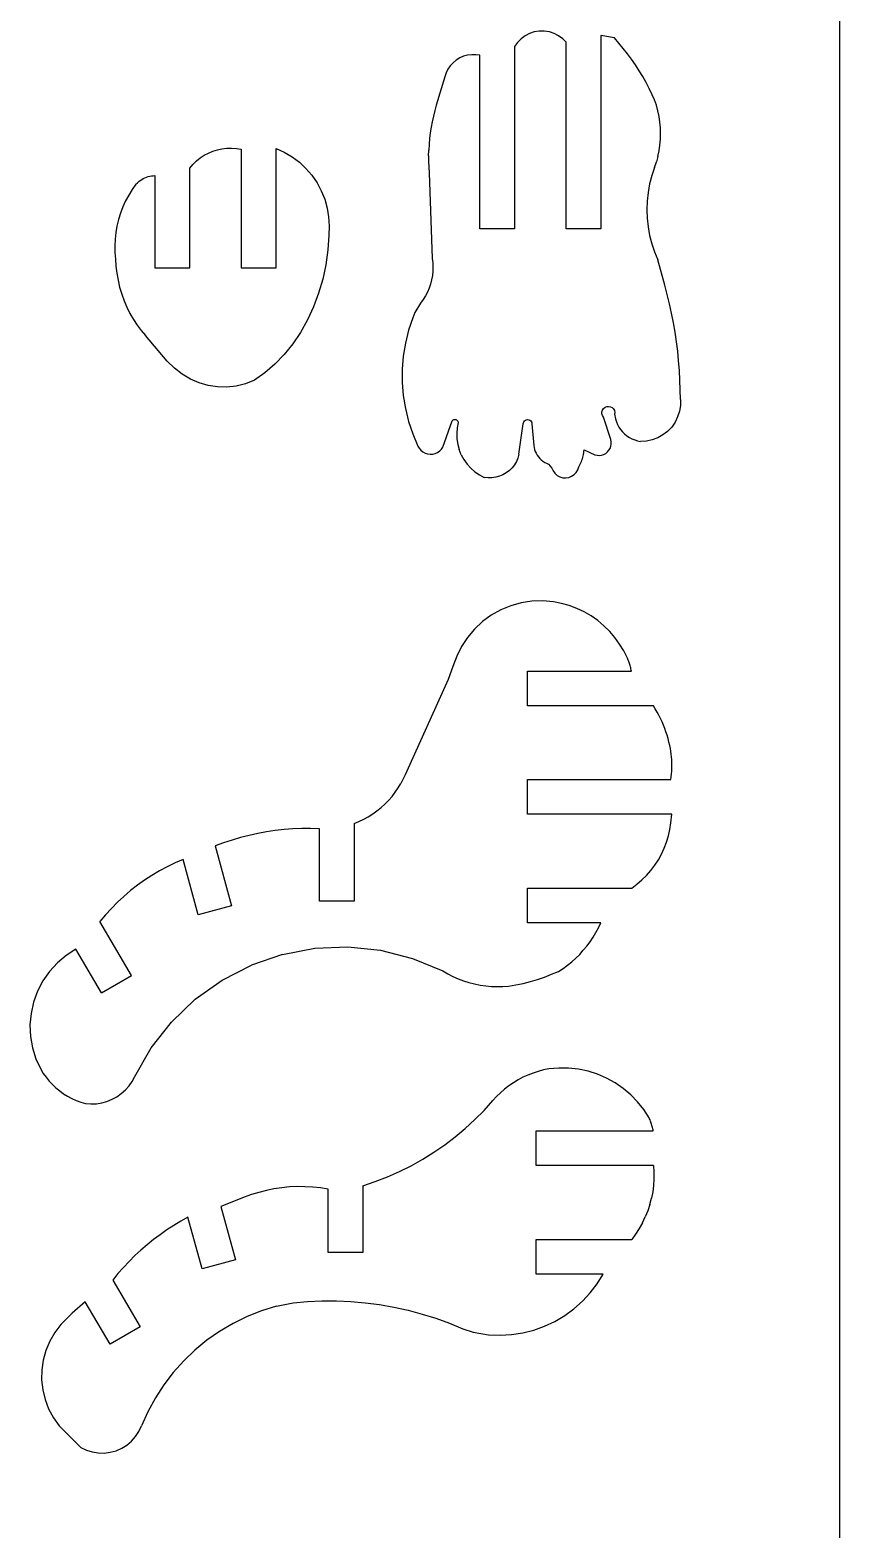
# Model space of a CAD drawing. Extents: x -402 to 402, y -558 to 558.
# Drawn here: x 262.3 to 402.4, y -267.4 to -8 of the extents above; entities that cross this region are included whole.
import ezdxf

# ---------------------------------------------------------------- set-up
doc = ezdxf.new("R2010")
doc.units = 0
doc.header["$MEASUREMENT"] = 0
doc.layers.get('0').update_dxf_attribs({"linetype": 'CONTINUOUS'})

msp = doc.modelspace()

# ---------------------------------------------------------------- linework, layer by layer
for p, q in [((402.37, -521.62), (402.37, 523.13)), ((346.62, -10.17), (346.12, -10.88)), ((347.23, -9.54), (346.62, -10.17)), ((347.93, -9.02), (347.23, -9.54)), ((348.7, -8.61), (347.93, -9.02)), ((349.53, -8.33), (348.7, -8.61)), ((350.39, -8.19), (349.53, -8.33)), ((351.26, -8.18), (350.39, -8.19)), ((352.13, -8.32), (351.26, -8.18)), ((352.96, -8.59), (352.13, -8.32)), ((353.73, -8.99), (352.96, -8.59)), ((354.44, -9.5), (353.73, -8.99)), ((355.05, -10.12), (354.44, -9.5)), ((355.05, -42.37), (355.05, -10.12)), ((363.37, -9.37), (361.05, -8.97)), ((361.05, -8.97), (361.05, -42.37)), ((364.16, -10.27), (363.37, -9.37)), ((364.91, -11.18), (364.16, -10.27)), ((336.64, -12.84), (336.03, -13.21)), ((337.3, -12.55), (336.64, -12.84)), ((337.99, -12.36), (337.3, -12.55)), ((338.7, -12.27), (337.99, -12.36)), ((339.42, -12.27), (338.7, -12.27)), ((340.12, -12.37), (339.42, -12.27)), ((340.12, -42.37), (340.12, -12.37)), ((346.12, -10.88), (346.12, -42.37)), ((365.64, -12.12), (364.91, -11.18)), ((366.34, -13.07), (365.64, -12.12)), ((334.27, -15.42), (334.03, -16.1)), ((334.59, -14.78), (334.27, -15.42)), ((335, -14.19), (334.59, -14.78)), ((335.48, -13.66), (335, -14.19)), ((336.03, -13.21), (335.48, -13.66)), ((367.01, -14.05), (366.34, -13.07)), ((367.65, -15.04), (367.01, -14.05)), ((368.27, -16.06), (367.65, -15.04)), ((334.03, -16.1), (332.58, -20.99)), ((368.85, -17.09), (368.27, -16.06)), ((369.4, -18.14), (368.85, -17.09)), ((369.93, -19.2), (369.4, -18.14)), ((370.31, -20.05), (369.93, -19.2)), ((370.63, -20.99), (370.31, -20.05)), ((332.08, -22.89), (331.87, -23.86)), ((332.31, -21.94), (332.08, -22.89)), ((332.58, -20.99), (332.31, -21.94)), ((370.89, -21.95), (370.63, -20.99)), ((371.09, -22.93), (370.89, -21.95)), ((371.24, -23.91), (371.09, -22.93)), ((331.54, -25.8), (331.42, -26.78)), ((331.69, -24.83), (331.54, -25.8)), ((331.87, -23.86), (331.69, -24.83)), ((371.33, -24.9), (371.24, -23.91)), ((371.36, -25.9), (371.33, -24.9)), ((371.33, -26.9), (371.36, -25.9)), ((295.53, -28.55), (296.35, -28.45)), ((296.35, -28.45), (297.19, -28.43)), ((297.19, -28.43), (298.03, -28.48)), ((298.03, -28.48), (298.87, -28.61)), ((304.87, -28.47), (306.3, -29.12)), ((304.87, -49.12), (304.87, -28.47)), ((331.33, -27.76), (331.27, -28.75)), ((331.42, -26.78), (331.33, -27.76)), ((371.09, -28.87), (371.24, -27.89)), ((371.24, -27.89), (371.33, -26.9)), ((290.51, -31.23), (291.12, -30.65)), ((291.12, -30.65), (291.78, -30.13)), ((291.78, -30.13), (292.47, -29.67)), ((292.47, -29.67), (293.19, -29.28)), ((293.19, -29.28), (293.95, -28.97)), ((293.95, -28.97), (294.73, -28.72)), ((294.73, -28.72), (295.53, -28.55)), ((298.87, -28.61), (298.87, -49.12)), ((306.3, -29.12), (307.65, -29.92)), ((307.65, -29.92), (308.91, -30.86)), ((308.91, -30.86), (310.05, -31.94)), ((331.24, -29.73), (331.27, -28.75)), ((331.24, -29.73), (331.24, -30.72)), ((331.24, -30.72), (331.28, -31.71)), ((370.31, -31.76), (370.63, -30.81)), ((370.89, -29.85), (370.63, -30.81)), ((370.89, -29.85), (371.09, -28.87)), ((281.66, -33.85), (281.93, -33.69)), ((281.93, -33.69), (282.2, -33.56)), ((282.2, -33.56), (282.49, -33.44)), ((282.49, -33.44), (282.77, -33.35)), ((282.77, -33.35), (283.06, -33.28)), ((283.06, -33.28), (283.36, -33.22)), ((283.36, -33.22), (283.65, -33.19)), ((283.65, -33.19), (283.95, -33.18)), ((283.95, -33.18), (283.95, -49.12)), ((289.95, -31.87), (290.51, -31.23)), ((289.95, -49.12), (289.95, -31.87)), ((310.05, -31.94), (311.08, -33.13)), ((311.08, -33.13), (311.96, -34.43)), ((331.28, -31.71), (331.34, -32.69)), ((331.34, -32.69), (331.87, -47.5)), ((369.84, -33.17), (369.47, -34.62)), ((370.31, -31.76), (369.84, -33.17)), ((280, -35.58), (279.4, -36.55)), ((280.66, -34.65), (280, -35.58)), ((280.66, -34.65), (280.9, -34.42)), ((280.9, -34.42), (281.14, -34.21)), ((281.14, -34.21), (281.4, -34.02)), ((281.4, -34.02), (281.66, -33.85)), ((311.96, -34.43), (312.7, -35.81)), ((312.7, -35.81), (313.29, -37.27)), ((369.21, -36.09), (369.05, -37.57)), ((369.47, -34.62), (369.21, -36.09)), ((278.38, -38.6), (277.98, -39.68)), ((278.86, -37.56), (278.38, -38.6)), ((279.4, -36.55), (278.86, -37.56)), ((313.29, -37.27), (313.72, -38.78)), ((313.72, -38.78), (313.97, -40.33)), ((369.05, -37.57), (369, -39.07)), ((277.64, -40.78), (277.37, -41.9)), ((277.98, -39.68), (277.64, -40.78)), ((313.97, -40.33), (314.06, -41.9)), ((369, -39.07), (369.05, -40.56)), ((369.05, -40.56), (369.21, -42.04)), ((277.18, -43.03), (277.06, -44.18)), ((277.37, -41.9), (277.18, -43.03)), ((313.98, -43.46), (313.82, -46.03)), ((314.06, -41.9), (313.98, -43.46)), ((346.12, -42.37), (340.12, -42.37)), ((361.05, -42.37), (355.05, -42.37)), ((369.21, -42.04), (369.47, -43.51)), ((369.47, -43.51), (369.84, -44.96)), ((277.06, -44.18), (277.01, -45.33)), ((277.01, -45.33), (277.03, -46.48)), ((277.03, -46.48), (277.12, -47.62)), ((313.82, -46.03), (313.47, -48.58)), ((369.84, -44.96), (370.31, -46.37)), ((370.31, -46.37), (370.87, -47.76)), ((277.12, -47.62), (277.2, -48.85)), ((277.2, -48.85), (277.34, -50.07)), ((283.95, -49.12), (289.95, -49.12)), ((298.87, -49.12), (304.87, -49.12)), ((313.47, -48.58), (312.94, -51.08)), ((331.87, -47.5), (331.97, -48.24)), ((331.97, -48.24), (332, -48.99)), ((332, -48.99), (331.98, -49.73)), ((372.09, -52.1), (370.87, -47.76)), ((277.34, -50.07), (277.56, -51.28)), ((277.56, -51.28), (277.84, -52.48)), ((312.94, -51.08), (312.23, -53.53)), ((331.77, -51.21), (331.59, -51.93)), ((331.9, -50.48), (331.77, -51.21)), ((331.98, -49.73), (331.9, -50.48)), ((277.84, -52.48), (278.19, -53.66)), ((278.19, -53.66), (278.61, -54.82)), ((312.23, -53.53), (311.35, -55.89)), ((330.71, -53.99), (330.32, -54.63)), ((331.05, -53.33), (330.71, -53.99)), ((331.35, -52.64), (331.05, -53.33)), ((331.59, -51.93), (331.35, -52.64)), ((372.52, -53.72), (372.09, -52.1)), ((372.91, -55.34), (372.52, -53.72)), ((278.61, -54.82), (279.08, -55.94)), ((279.08, -55.94), (279.62, -57.02)), ((279.62, -57.02), (280.22, -58.06)), ((311.35, -55.89), (310.31, -58.14)), ((328.9, -56.85), (328.51, -57.76)), ((329.88, -55.23), (328.9, -56.85)), ((330.32, -54.63), (329.88, -55.23)), ((373.27, -56.97), (372.91, -55.34)), ((373.59, -58.61), (373.27, -56.97)), ((280.22, -58.06), (280.87, -59.05)), ((280.87, -59.05), (281.58, -59.98)), ((310.31, -58.14), (309.1, -60.28)), ((328.51, -57.76), (327.78, -59.92)), ((373.87, -60.25), (373.59, -58.61)), ((281.58, -59.98), (282.32, -60.85)), ((286.07, -65.29), (282.32, -60.85)), ((309.1, -60.28), (307.76, -62.28)), ((327.24, -62.14), (326.87, -64.39)), ((327.78, -59.92), (327.24, -62.14)), ((374.11, -61.9), (373.87, -60.25)), ((374.32, -63.56), (374.11, -61.9)), ((306.27, -64.12), (304.67, -65.79)), ((307.76, -62.28), (306.27, -64.12)), ((326.87, -64.39), (326.68, -66.66)), ((374.48, -65.22), (374.32, -63.56)), ((287.32, -66.5), (286.07, -65.29)), ((288.66, -67.54), (287.32, -66.5)), ((302.95, -67.28), (301.14, -68.57)), ((304.67, -65.79), (302.95, -67.28)), ((326.68, -66.66), (326.68, -68.94)), ((374.62, -66.88), (374.48, -65.22)), ((374.71, -68.55), (374.62, -66.88)), ((290.09, -68.39), (288.66, -67.54)), ((291.59, -69.04), (290.09, -68.39)), ((293.15, -69.49), (291.59, -69.04)), ((294.74, -69.73), (293.15, -69.49)), ((296.36, -69.75), (294.74, -69.73)), ((297.97, -69.57), (296.36, -69.75)), ((299.57, -69.17), (297.97, -69.57)), ((301.14, -68.57), (299.57, -69.17)), ((326.68, -68.94), (326.87, -71.22)), ((374.76, -70.22), (374.71, -68.55)), ((326.87, -71.22), (327.24, -73.47)), ((374.78, -71.89), (374.76, -70.22)), ((374.78, -71.89), (374.78, -72.91)), ((327.24, -73.47), (327.78, -75.68)), ((361.21, -74.34), (361.22, -74.01)), ((361.3, -74.65), (361.21, -74.34)), ((361.22, -74.01), (361.32, -73.71)), ((361.47, -74.93), (361.3, -74.65)), ((361.32, -73.71), (361.5, -73.44)), ((362.76, -78.83), (361.47, -74.93)), ((361.5, -73.44), (361.76, -73.24)), ((361.76, -73.24), (362.06, -73.11)), ((362.06, -73.11), (362.38, -73.08)), ((362.38, -73.08), (362.7, -73.15)), ((362.7, -73.15), (362.98, -73.3)), ((362.98, -73.3), (363.22, -73.53)), ((363.22, -73.53), (363.37, -73.81)), ((363.37, -73.81), (363.44, -74.13)), ((363.44, -74.13), (363.41, -74.45)), ((363.41, -74.45), (363.55, -75.26)), ((374.31, -74.9), (373.86, -75.82)), ((374.62, -73.92), (374.31, -74.9)), ((374.78, -72.91), (374.62, -73.92)), ((327.78, -75.68), (328.51, -77.85)), ((333.73, -80.11), (335.34, -75.57)), ((335.34, -75.57), (335.42, -75.49)), ((335.42, -75.49), (335.52, -75.42)), ((335.52, -75.42), (335.62, -75.38)), ((335.62, -75.38), (335.73, -75.35)), ((335.73, -75.35), (335.85, -75.35)), ((335.85, -75.35), (335.96, -75.37)), ((335.96, -75.37), (336.07, -75.42)), ((336.07, -75.42), (336.16, -75.48)), ((336.19, -76.81), (336.11, -77.76)), ((336.11, -77.76), (336.14, -78.71)), ((336.16, -75.48), (336.25, -75.56)), ((336.37, -75.87), (336.19, -76.81)), ((336.25, -75.56), (336.31, -75.66)), ((336.31, -75.66), (336.35, -75.76)), ((336.35, -75.76), (336.37, -75.87)), ((346.87, -81.37), (347.62, -76.12)), ((347.62, -76.12), (347.65, -75.93)), ((347.65, -75.93), (347.73, -75.75)), ((347.73, -75.75), (347.84, -75.59)), ((347.84, -75.59), (348, -75.48)), ((348, -75.48), (348.18, -75.4)), ((348.18, -75.4), (348.37, -75.37)), ((348.37, -75.37), (348.57, -75.4)), ((348.57, -75.4), (348.75, -75.48)), ((348.75, -75.48), (348.91, -75.59)), ((348.91, -75.59), (349.02, -75.75)), ((349.02, -75.75), (349.1, -75.93)), ((349.1, -75.93), (349.12, -76.12)), ((349.12, -76.12), (349.43, -79.82)), ((363.55, -75.26), (363.71, -75.75)), ((363.71, -75.75), (363.91, -76.21)), ((363.91, -76.21), (364.16, -76.66)), ((364.16, -76.66), (364.45, -77.08)), ((364.45, -77.08), (364.78, -77.47)), ((364.78, -77.47), (365.14, -77.83)), ((372.57, -77.4), (371.76, -78.02)), ((373.28, -76.66), (372.57, -77.4)), ((373.86, -75.82), (373.28, -76.66)), ((328.51, -77.85), (329.41, -79.94)), ((329.41, -79.94), (329.63, -80.33)), ((329.63, -80.33), (329.92, -80.67)), ((333.48, -80.47), (333.73, -80.11)), ((336.14, -78.71), (336.29, -79.65)), ((336.29, -79.65), (336.54, -80.56)), ((349.43, -79.82), (349.48, -80.18)), ((349.48, -80.18), (349.57, -80.53)), ((362.43, -80.68), (362.63, -80.35)), ((362.63, -80.35), (362.76, -79.98)), ((362.83, -79.21), (362.76, -78.83)), ((362.76, -79.98), (362.83, -79.6)), ((362.83, -79.6), (362.83, -79.21)), ((365.14, -77.83), (365.54, -78.15)), ((365.54, -78.15), (365.96, -78.44)), ((365.96, -78.44), (366.41, -78.68)), ((366.41, -78.68), (366.89, -78.87)), ((366.89, -78.87), (367.37, -79.02)), ((367.37, -79.02), (367.88, -79.13)), ((368.9, -79.08), (367.88, -79.13)), ((369.9, -78.87), (368.9, -79.08)), ((370.86, -78.52), (369.9, -78.87)), ((371.76, -78.02), (370.86, -78.52)), ((329.92, -80.67), (330.26, -80.95)), ((330.26, -80.95), (330.65, -81.16)), ((330.65, -81.16), (331.08, -81.3)), ((331.08, -81.3), (331.52, -81.36)), ((331.52, -81.36), (331.96, -81.33)), ((331.96, -81.33), (332.4, -81.23)), ((332.4, -81.23), (332.8, -81.04)), ((332.8, -81.04), (333.17, -80.79)), ((333.17, -80.79), (333.48, -80.47)), ((336.89, -81.45), (336.54, -80.56)), ((336.89, -81.45), (337.35, -82.28)), ((337.35, -82.28), (337.9, -83.06)), ((346.43, -82.62), (346.09, -83.19)), ((346.69, -82.01), (346.43, -82.62)), ((346.87, -81.37), (346.69, -82.01)), ((349.57, -80.53), (349.69, -80.88)), ((349.69, -80.88), (349.84, -81.2)), ((349.84, -81.2), (350.02, -81.52)), ((350.02, -81.52), (350.23, -81.81)), ((350.23, -81.81), (350.47, -82.09)), ((350.47, -82.09), (350.73, -82.34)), ((350.73, -82.34), (351.02, -82.56)), ((351.02, -82.56), (351.32, -82.76)), ((351.32, -82.76), (351.64, -82.92)), ((351.64, -82.92), (351.98, -83.06)), ((357.47, -83.1), (357.57, -82.86)), ((357.57, -82.86), (357.67, -82.62)), ((357.67, -82.62), (357.76, -82.38)), ((357.76, -82.38), (357.84, -82.14)), ((357.84, -82.14), (357.91, -81.89)), ((357.91, -81.89), (357.97, -81.64)), ((357.97, -81.64), (358.03, -81.39)), ((358.03, -81.39), (358.07, -81.14)), ((358.07, -81.14), (358.1, -80.88)), ((358.1, -80.88), (358.13, -80.62)), ((358.13, -80.62), (360, -81.44)), ((360, -81.44), (360.38, -81.53)), ((360.38, -81.53), (360.77, -81.56)), ((360.77, -81.56), (361.15, -81.51)), ((361.15, -81.51), (361.52, -81.39)), ((361.52, -81.39), (361.87, -81.21)), ((361.87, -81.21), (362.17, -80.97)), ((362.17, -80.97), (362.43, -80.68)), ((337.9, -83.06), (338.54, -83.76)), ((338.54, -83.76), (339.25, -84.39)), ((339.25, -84.39), (340.03, -84.93)), ((340.03, -84.93), (340.87, -85.37)), ((341.53, -85.45), (340.87, -85.37)), ((342.2, -85.44), (341.53, -85.45)), ((342.86, -85.35), (342.2, -85.44)), ((343.5, -85.17), (342.86, -85.35)), ((344.11, -84.92), (343.5, -85.17)), ((344.68, -84.59), (344.11, -84.92)), ((345.21, -84.18), (344.68, -84.59)), ((345.68, -83.72), (345.21, -84.18)), ((346.09, -83.19), (345.68, -83.72)), ((351.98, -83.06), (352.56, -83.75)), ((352.56, -83.75), (352.78, -84.24)), ((352.78, -84.24), (353.09, -84.66)), ((353.09, -84.66), (353.48, -85.01)), ((353.48, -85.01), (353.94, -85.26)), ((353.94, -85.26), (354.45, -85.41)), ((354.45, -85.41), (354.97, -85.44)), ((354.97, -85.44), (355.49, -85.36)), ((355.49, -85.36), (355.98, -85.17)), ((355.98, -85.17), (356.42, -84.88)), ((356.42, -84.88), (356.78, -84.5)), ((356.78, -84.5), (357.06, -84.05)), ((357.06, -84.05), (357.22, -83.55)), ((357.22, -83.55), (357.35, -83.33)), ((357.35, -83.33), (357.47, -83.1)), ((343.72, -108.29), (342.08, -109.21)), ((345.46, -107.57), (343.72, -108.29)), ((347.27, -107.06), (345.46, -107.57)), ((349.12, -106.78), (347.27, -107.06)), ((351, -106.71), (349.12, -106.78)), ((352.87, -106.87), (351, -106.71)), ((354.24, -107.15), (352.87, -106.87)), ((355.58, -107.53), (354.24, -107.15)), ((356.89, -108.02), (355.58, -107.53)), ((358.15, -108.62), (356.89, -108.02)), ((359.35, -109.32), (358.15, -108.62)), ((340.57, -110.31), (339.19, -111.59)), ((342.08, -109.21), (340.57, -110.31)), ((360.49, -110.13), (359.35, -109.32)), ((361.56, -111.02), (360.49, -110.13)), ((362.56, -112), (361.56, -111.02)), ((337.98, -113.03), (336.95, -114.6)), ((339.19, -111.59), (337.98, -113.03)), ((363.47, -113.05), (362.56, -112)), ((364.28, -114.18), (363.47, -113.05)), ((336.11, -116.28), (335.47, -118.05)), ((336.95, -114.6), (336.11, -116.28)), ((365.01, -115.38), (364.28, -114.18)), ((365.63, -116.62), (365.01, -115.38)), ((365.71, -116.8), (365.63, -116.62)), ((335.47, -118.05), (334.65, -120.3)), ((348.37, -124.87), (348.37, -118.87)), ((348.37, -118.87), (366.31, -118.87)), ((365.78, -116.98), (365.71, -116.8)), ((365.86, -117.17), (365.78, -116.98)), ((365.93, -117.35), (365.86, -117.17)), ((365.99, -117.54), (365.93, -117.35)), ((366.05, -117.72), (365.99, -117.54)), ((366.11, -117.91), (366.05, -117.72)), ((366.16, -118.1), (366.11, -117.91)), ((366.2, -118.3), (366.16, -118.1)), ((366.24, -118.49), (366.2, -118.3)), ((366.28, -118.68), (366.24, -118.49)), ((366.31, -118.87), (366.28, -118.68)), ((334.65, -120.3), (327.22, -136.8)), ((370.12, -124.87), (348.37, -124.87)), ((370.45, -125.4), (370.12, -124.87)), ((370.77, -125.94), (370.45, -125.4)), ((371.06, -126.49), (370.77, -125.94)), ((371.34, -127.04), (371.06, -126.49)), ((371.61, -127.61), (371.34, -127.04)), ((371.85, -128.18), (371.61, -127.61)), ((372.08, -128.76), (371.85, -128.18)), ((372.29, -129.35), (372.08, -128.76)), ((372.48, -129.94), (372.29, -129.35)), ((372.65, -130.54), (372.48, -129.94)), ((372.8, -131.14), (372.65, -130.54)), ((372.94, -131.75), (372.8, -131.14)), ((373.05, -132.23), (372.94, -131.75)), ((373.14, -132.71), (373.05, -132.23)), ((373.21, -133.2), (373.14, -132.71)), ((373.27, -133.69), (373.21, -133.2)), ((373.3, -134.18), (373.27, -133.69)), ((373.33, -134.68), (373.3, -134.18)), ((373.33, -135.17), (373.33, -134.68)), ((327.22, -136.8), (326.47, -138.3)), ((373.11, -137.62), (373.19, -137.14)), ((373.19, -137.14), (373.25, -136.65)), ((373.25, -136.65), (373.3, -136.16)), ((373.3, -136.16), (373.32, -135.66)), ((373.32, -135.66), (373.33, -135.17)), ((324.94, -140.53), (325.49, -139.82)), ((325.49, -139.82), (326.01, -139.07)), ((326.01, -139.07), (326.47, -138.3)), ((348.37, -143.62), (348.37, -137.62)), ((348.37, -137.62), (373.11, -137.62)), ((322.33, -143.03), (323.03, -142.47)), ((323.03, -142.47), (323.71, -141.86)), ((323.71, -141.86), (324.34, -141.22)), ((324.34, -141.22), (324.94, -140.53)), ((318.37, -145.2), (319.21, -144.86)), ((318.37, -145.2), (318.37, -158.62)), ((319.21, -144.86), (320.03, -144.47)), ((320.03, -144.47), (320.82, -144.04)), ((320.82, -144.04), (321.59, -143.56)), ((321.59, -143.56), (322.33, -143.03)), ((373.31, -143.62), (348.37, -143.62)), ((372.96, -146.24), (373.13, -145.12)), ((373.13, -145.12), (373.31, -143.62)), ((298.74, -147.65), (297.27, -148.08)), ((300.22, -147.27), (298.74, -147.65)), ((301.72, -146.94), (300.22, -147.27)), ((303.22, -146.67), (301.72, -146.94)), ((304.74, -146.44), (303.22, -146.67)), ((306.26, -146.27), (304.74, -146.44)), ((307.78, -146.16), (306.26, -146.27)), ((309.31, -146.09), (307.78, -146.16)), ((310.84, -146.08), (309.31, -146.09)), ((312.37, -146.12), (310.84, -146.08)), ((312.37, -158.62), (312.37, -146.12)), ((372.39, -148.42), (372.71, -147.34)), ((372.71, -147.34), (372.96, -146.24)), ((295.82, -148.56), (294.38, -149.09)), ((294.38, -149.09), (297.2, -159.42)), ((297.27, -148.08), (295.82, -148.56)), ((371.52, -150.5), (371.99, -149.48)), ((371.99, -149.48), (372.39, -148.42)), ((286.05, -152.7), (284.72, -153.42)), ((287.41, -152.04), (286.05, -152.7)), ((288.8, -151.44), (287.41, -152.04)), ((291.41, -161), (288.8, -151.44)), ((369.67, -153.33), (370.35, -152.43)), ((370.35, -152.43), (370.97, -151.49)), ((370.97, -151.49), (371.52, -150.5)), ((282.16, -155.02), (280.93, -155.89)), ((283.42, -154.19), (282.16, -155.02)), ((284.72, -153.42), (283.42, -154.19)), ((367.27, -155.71), (368.13, -154.97)), ((368.13, -154.97), (368.93, -154.18)), ((368.93, -154.18), (369.67, -153.33)), ((278.58, -157.81), (277.48, -158.83)), ((279.74, -156.82), (278.58, -157.81)), ((280.93, -155.89), (279.74, -156.82)), ((348.37, -162.37), (348.37, -156.37)), ((348.37, -156.37), (366.36, -156.37)), ((366.36, -156.37), (367.27, -155.71)), ((276.41, -159.91), (275.39, -161.02)), ((277.48, -158.83), (276.41, -159.91)), ((297.2, -159.42), (291.41, -161)), ((318.37, -158.62), (312.37, -158.62)), ((275.39, -161.02), (274.42, -162.18)), ((279.87, -171.48), (274.42, -162.18)), ((361, -162.37), (348.37, -162.37)), ((360.17, -164.07), (360.61, -163.23)), ((360.61, -163.23), (361, -162.37)), ((358.6, -166.42), (359.17, -165.66)), ((359.17, -165.66), (359.69, -164.88)), ((359.69, -164.88), (360.17, -164.07)), ((268.6, -168.04), (267.07, -169.33)), ((270.28, -166.96), (268.6, -168.04)), ((274.69, -174.5), (270.28, -166.96)), ((305.99, -167.84), (300.61, -169.69)), ((305.99, -167.84), (311.59, -166.79)), ((311.59, -166.79), (317.28, -166.56)), ((317.28, -166.56), (322.95, -167.14)), ((322.95, -167.14), (328.47, -168.54)), ((328.47, -168.54), (333.73, -170.71)), ((355.99, -169.13), (356.7, -168.5)), ((356.7, -168.5), (357.37, -167.84)), ((357.37, -167.84), (358, -167.14)), ((358, -167.14), (358.6, -166.42)), ((265.72, -170.8), (264.57, -172.44)), ((267.07, -169.33), (265.72, -170.8)), ((295.54, -172.29), (300.61, -169.69)), ((333.73, -170.71), (334.59, -171.2)), ((352.52, -171.29), (353.7, -170.78)), ((353.7, -170.78), (354.49, -170.27)), ((354.49, -170.27), (355.26, -169.72)), ((355.26, -169.72), (355.99, -169.13)), ((264.57, -172.44), (263.65, -174.21)), ((274.69, -174.5), (279.87, -171.48)), ((290.9, -175.6), (295.54, -172.29)), ((334.59, -171.2), (335.47, -171.65)), ((335.47, -171.65), (336.37, -172.05)), ((336.37, -172.05), (337.29, -172.39)), ((337.29, -172.39), (338.23, -172.69)), ((338.23, -172.69), (339.19, -172.94)), ((339.19, -172.94), (340.15, -173.14)), ((340.15, -173.14), (341.13, -173.28)), ((341.13, -173.28), (342.11, -173.37)), ((342.11, -173.37), (343.09, -173.41)), ((343.09, -173.41), (344.08, -173.4)), ((344.08, -173.4), (345.06, -173.34)), ((345.06, -173.34), (346.34, -173.12)), ((346.34, -173.12), (347.6, -172.86)), ((347.6, -172.86), (348.85, -172.54)), ((348.85, -172.54), (350.09, -172.17)), ((350.09, -172.17), (351.31, -171.76)), ((351.31, -171.76), (352.52, -171.29)), ((262.96, -176.09), (262.52, -178.04)), ((263.65, -174.21), (262.96, -176.09)), ((286.79, -179.54), (290.9, -175.6)), ((262.52, -178.04), (262.34, -180.03)), ((262.34, -180.03), (262.42, -182.02)), ((283.29, -184.03), (286.79, -179.54)), ((262.42, -182.02), (262.76, -183.99)), ((262.76, -183.99), (263.35, -185.9)), ((280.46, -188.98), (283.29, -184.03)), ((263.35, -185.9), (264.19, -187.72)), ((264.19, -187.72), (264.63, -188.43)), ((264.63, -188.43), (265.12, -189.1)), ((265.12, -189.1), (265.65, -189.75)), ((280.01, -189.8), (280.46, -188.98)), ((347.57, -189.1), (346.73, -189.54)), ((348.43, -188.71), (347.57, -189.1)), ((349.31, -188.36), (348.43, -188.71)), ((350.21, -188.07), (349.31, -188.36)), ((351.12, -187.83), (350.21, -188.07)), ((352.05, -187.65), (351.12, -187.83)), ((353.75, -187.5), (352.05, -187.65)), ((355.45, -187.52), (353.75, -187.5)), ((357.15, -187.7), (355.45, -187.52)), ((358.82, -188.05), (357.15, -187.7)), ((360.44, -188.57), (358.82, -188.05)), ((362.01, -189.24), (360.44, -188.57)), ((363.5, -190.06), (362.01, -189.24)), ((265.65, -189.75), (266.22, -190.35)), ((266.22, -190.35), (266.82, -190.92)), ((266.82, -190.92), (267.47, -191.45)), ((267.47, -191.45), (268.15, -191.94)), ((268.15, -191.94), (268.85, -192.38)), ((277.36, -192.45), (278.13, -191.91)), ((278.13, -191.91), (278.83, -191.28)), ((278.83, -191.28), (279.46, -190.58)), ((279.46, -190.58), (280.01, -189.8)), ((343.69, -191.76), (343.01, -192.43)), ((344.4, -191.14), (343.69, -191.76)), ((345.14, -190.56), (344.4, -191.14)), ((345.92, -190.03), (345.14, -190.56)), ((346.73, -189.54), (345.92, -190.03)), ((364.9, -191.03), (363.5, -190.06)), ((366.21, -192.13), (364.9, -191.03)), ((268.85, -192.38), (269.59, -192.77)), ((269.59, -192.77), (270.35, -193.11)), ((270.35, -193.11), (271.13, -193.41)), ((271.13, -193.41), (271.93, -193.65)), ((271.93, -193.65), (272.87, -193.71)), ((272.87, -193.71), (273.81, -193.67)), ((273.81, -193.67), (274.74, -193.52)), ((274.74, -193.52), (275.65, -193.26)), ((275.65, -193.26), (276.53, -192.9)), ((276.53, -192.9), (277.36, -192.45)), ((340.86, -194.81), (342.37, -193.12)), ((343.01, -192.43), (342.37, -193.12)), ((367.39, -193.36), (366.21, -192.13)), ((368.45, -194.69), (367.39, -193.36)), ((337.59, -197.96), (339.26, -196.42)), ((339.26, -196.42), (340.86, -194.81)), ((369.37, -196.12), (368.45, -194.69)), ((369.46, -196.3), (369.37, -196.12)), ((369.54, -196.48), (369.46, -196.3)), ((369.61, -196.67), (369.54, -196.48)), ((369.68, -196.85), (369.61, -196.67)), ((369.75, -197.04), (369.68, -196.85)), ((369.81, -197.22), (369.75, -197.04)), ((334.04, -200.79), (335.84, -199.42)), ((335.84, -199.42), (337.59, -197.96)), ((349.87, -198.37), (370.08, -198.37)), ((349.87, -204.37), (349.87, -198.37)), ((369.86, -197.41), (369.81, -197.22)), ((369.92, -197.6), (369.86, -197.41)), ((369.96, -197.79), (369.92, -197.6)), ((370.01, -197.99), (369.96, -197.79)), ((370.05, -198.18), (370.01, -197.99)), ((370.08, -198.37), (370.05, -198.18)), ((330.24, -203.27), (332.17, -202.07)), ((332.17, -202.07), (334.04, -200.79)), ((326.22, -205.39), (328.26, -204.38)), ((328.26, -204.38), (330.24, -203.27)), ((370.12, -204.37), (349.87, -204.37)), ((370.12, -204.37), (370.2, -205.51)), ((319.87, -207.84), (322.03, -207.12)), ((322.03, -207.12), (324.15, -206.3)), ((324.15, -206.3), (326.22, -205.39)), ((370.21, -206.64), (370.14, -207.78)), ((370.2, -205.51), (370.21, -206.64)), ((299.36, -209.85), (298.12, -210.37)), ((300.62, -209.38), (299.36, -209.85)), ((301.9, -208.99), (300.62, -209.38)), ((303.21, -208.65), (301.9, -208.99)), ((304.52, -208.39), (303.21, -208.65)), ((305.85, -208.19), (304.52, -208.39)), ((307.19, -208.06), (305.85, -208.19)), ((308.53, -208), (307.19, -208.06)), ((309.87, -208.01), (308.53, -208)), ((311.21, -208.08), (309.87, -208.01)), ((312.55, -208.23), (311.21, -208.08)), ((313.87, -208.44), (312.55, -208.23)), ((313.87, -219.37), (313.87, -208.44)), ((319.87, -207.84), (319.87, -219.37)), ((369.5, -211.12), (369.79, -210.02)), ((370, -208.91), (369.79, -210.02)), ((370.14, -207.78), (370, -208.91)), ((298.12, -210.37), (295.36, -211.44)), ((295.36, -211.44), (297.88, -220.66)), ((369.14, -212.2), (368.72, -213.25)), ((369.5, -211.12), (369.14, -212.2)), ((287.19, -214.72), (286, -215.49)), ((288.41, -213.99), (287.19, -214.72)), ((289.65, -213.3), (288.41, -213.99)), ((292.09, -222.24), (289.65, -213.3)), ((367.66, -215.27), (367.04, -216.22)), ((368.22, -214.28), (367.66, -215.27)), ((368.22, -214.28), (368.72, -213.25)), ((283.69, -217.16), (282.59, -218.05)), ((284.83, -216.31), (283.69, -217.16)), ((286, -215.49), (284.83, -216.31)), ((349.87, -223.12), (349.87, -217.12)), ((349.87, -217.12), (366.36, -217.12)), ((367.04, -216.22), (366.36, -217.12)), ((280.47, -219.94), (279.46, -220.95)), ((281.51, -218.98), (280.47, -219.94)), ((282.59, -218.05), (281.51, -218.98)), ((319.87, -219.37), (313.87, -219.37)), ((277.55, -223.05), (276.65, -224.15)), ((278.49, -221.98), (277.55, -223.05)), ((279.46, -220.95), (278.49, -221.98)), ((297.88, -220.66), (292.09, -222.24)), ((276.65, -224.15), (281.37, -232.23)), ((361.44, -223.12), (349.87, -223.12)), ((359.19, -226.37), (360.39, -224.8)), ((360.39, -224.8), (361.44, -223.12)), ((271.89, -227.9), (269.62, -229.87)), ((276.19, -235.25), (271.89, -227.9)), ((304.93, -228.66), (307.82, -228.09)), ((307.82, -228.09), (310.31, -227.87)), ((310.31, -227.87), (312.81, -227.76)), ((312.81, -227.76), (315.31, -227.76)), ((315.31, -227.76), (317.81, -227.87)), ((317.81, -227.87), (320.31, -228.09)), ((320.31, -228.09), (322.79, -228.41)), ((356.37, -229.13), (357.85, -227.82)), ((357.85, -227.82), (359.19, -226.37)), ((268.87, -230.62), (267.66, -231.86)), ((269.62, -229.87), (268.87, -230.62)), ((299.86, -230.47), (297.45, -231.66)), ((302.36, -229.47), (299.86, -230.47)), ((304.93, -228.66), (302.36, -229.47)), ((322.79, -228.41), (325.25, -228.85)), ((325.25, -228.85), (327.7, -229.38)), ((327.7, -229.38), (330.12, -230.03)), ((330.12, -230.03), (332.51, -230.77)), ((332.51, -230.77), (334.86, -231.62)), ((353.08, -231.3), (354.78, -230.29)), ((354.78, -230.29), (356.37, -229.13)), ((266.62, -233.23), (265.76, -234.73)), ((267.66, -231.86), (266.62, -233.23)), ((281.37, -232.23), (276.19, -235.25)), ((295.13, -233.03), (292.93, -234.58)), ((297.45, -231.66), (295.13, -233.03)), ((334.86, -231.62), (337.18, -232.57)), ((337.18, -232.57), (338.95, -233.18)), ((338.95, -233.18), (341.62, -233.62)), ((345.57, -233.59), (347.52, -233.29)), ((347.52, -233.29), (349.43, -232.8)), ((349.43, -232.8), (351.29, -232.14)), ((351.29, -232.14), (353.08, -231.3)), ((265.76, -234.73), (265.09, -236.33)), ((292.93, -234.58), (290.85, -236.29)), ((341.62, -233.62), (343.6, -233.7)), ((343.6, -233.7), (345.57, -233.59)), ((264.63, -237.99), (264.38, -239.7)), ((265.09, -236.33), (264.63, -237.99)), ((288.91, -238.15), (287.11, -240.16)), ((290.85, -236.29), (288.91, -238.15)), ((264.38, -239.7), (264.35, -241.43)), ((287.11, -240.16), (285.48, -242.3)), ((264.35, -241.43), (264.54, -243.15)), ((264.54, -243.15), (264.95, -244.83)), ((285.48, -242.3), (284.01, -244.55)), ((264.95, -244.83), (265.56, -246.44)), ((284.01, -244.55), (282.73, -246.92)), ((265.56, -246.44), (266.38, -247.97)), ((266.38, -247.97), (267.38, -249.37)), ((282.73, -246.92), (281.62, -249.37)), ((267.38, -249.37), (271.12, -253.12)), ((279.9, -252), (280.6, -251.21)), ((280.6, -251.21), (281.18, -250.33)), ((281.18, -250.33), (281.62, -249.37)), ((271.12, -253.12), (272.08, -253.58)), ((272.08, -253.58), (273.08, -253.89)), ((273.08, -253.89), (274.12, -254.06)), ((274.12, -254.06), (275.18, -254.08)), ((275.18, -254.08), (276.22, -253.94)), ((276.22, -253.94), (277.24, -253.66)), ((277.24, -253.66), (278.2, -253.24)), ((278.2, -253.24), (279.09, -252.68)), ((279.09, -252.68), (279.9, -252))]:
    msp.add_line(p, q)

doc.saveas('drawing.dxf')
